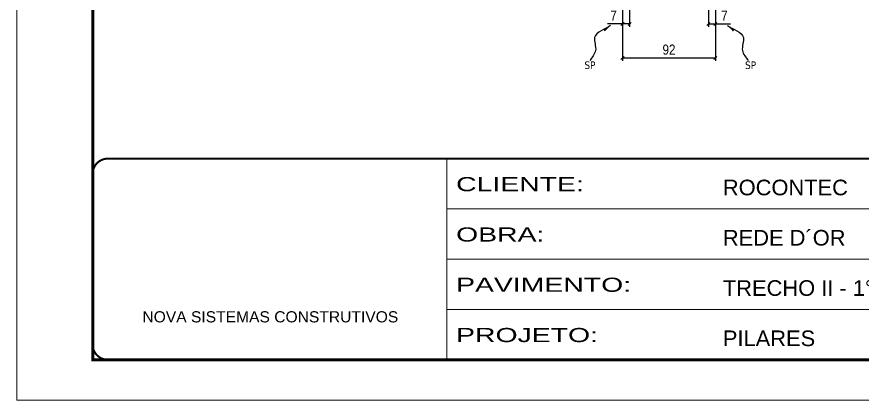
# Model space of a CAD drawing. Extents: x 1945 to 10875, y -3405 to 3369.
# Drawn here: x 6714 to 7550, y 41 to 421 of the extents above; entities that cross this region are included whole.
import ezdxf

# ---------------------------------------------------------------- set-up
doc = ezdxf.new("R2010")
doc.units = 0
doc.linetypes.add('CONTINUO', pattern=[0])
doc.linetypes.add('DASHED', pattern=[0.75, 0.5, -0.25])
doc.layers.add('COTA', color=241, linetype='Continuous')
doc.layers.add('texto', color=7, linetype='Continuous')
doc.layers.add('Folhas', color=255, linetype='Continuous', lineweight=9)
doc.layers.add('SARRAFO DE PRESSAO', color=251, linetype='DASHED', lineweight=9)
doc.styles.add('ARIAL', font='arial.ttf')
doc.styles.add('COTA TECNICA', font='techl___.ttf', dxfattribs={"height": 10})
doc.styles.add('COTA TECNICA-50', font='techl___.ttf', dxfattribs={"height": 10})
doc.styles.get("Standard").update_dxf_attribs({"font": 'arial.ttf'})
doc.styles.add('Tecnologia', font='')
doc.styles.get('Tecnologia').set_extended_font_data('Forgotten Futurist')
doc.dimstyles.new('COTA PAINEL-50', dxfattribs={"dimtxt": 10, "dimasz": 3, "dimexe": 3, "dimexo": 3, "dimgap": 3, "dimtad": 1, "dimdec": 1, "dimzin": 12, "dimdsep": 46, "dimtxsty": 'COTA TECNICA-50', "dimblk1": 'OBLIQUE', "dimblk2": 'OBLIQUE', "dimsah": 1, "dimcen": 0.9, "dimclrd": 4, "dimclre": 4, "dimclrt": 240, "dimadec": 1, "dimazin": 3, "dimtfac": 1, "dimtdec": 1, "dimtmove": 0, "dimatfit": 3, "dimfxl": 1, "dimtolj": 1, "dimtzin": 12, "dimarcsym": 0})
doc.dimstyles.new('PAINEL', dxfattribs={"dimtxt": 10, "dimasz": 3, "dimexe": 3, "dimexo": 3, "dimgap": 3, "dimtad": 1, "dimdec": 1, "dimzin": 12, "dimdsep": 46, "dimtxsty": 'COTA TECNICA', "dimblk1": 'OBLIQUE', "dimblk2": 'OBLIQUE', "dimsah": 1, "dimcen": 0.9, "dimclrd": 4, "dimclre": 4, "dimclrt": 240, "dimadec": 1, "dimazin": 3, "dimtfac": 1, "dimtdec": 1, "dimtmove": 0, "dimatfit": 3, "dimfxl": 1, "dimtolj": 1, "dimtzin": 12, "dimarcsym": 0})
doc.dimstyles.get("Standard").update_dxf_attribs({"dimtxt": 0.18, "dimasz": 0.18, "dimexe": 0.18, "dimexo": 0.0625, "dimgap": 0.09, "dimtad": 0, "dimtih": 1, "dimtoh": 1, "dimdec": 4, "dimzin": 0, "dimdsep": 46, "dimtxsty": 'Standard', "dimcen": 0.09, "dimadec": 0, "dimazin": 0, "dimtfac": 1, "dimtdec": 4, "dimtofl": 0, "dimtmove": 0, "dimatfit": 3, "dimfxl": 1, "dimtolj": 1, "dimtzin": 0, "dimarcsym": 0})

# ---------------------------------------------------------------- blocks, each defined once
blk = doc.blocks.new('9999999999')
at = {"color": 30, "linetype": 'CONTINUO'}
for p, q in [((98564.56, 34230.21), (98564.56, 34429.45)), ((98564.56, 34379.64), (99583.98, 34379.64)), ((98564.56, 34329.83), (99487.98, 34329.83)), ((98564.56, 34280.02), (99487.98, 34280.02))]:
    blk.add_line(p, q, dxfattribs=at)
at = {"color": 30, "linetype": 'CONTINUO', "const_width": 2}
blk.add_lwpolyline([(99583.98, 34230.21), (99583.98, 34414.45, 0.414214), (99568.98, 34429.45), (98228.98, 34429.45, 0.414214), (98213.98, 34414.45), (98213.98, 34245.21, 0.414214), (98228.98, 34230.21), (99583.98, 34230.21)], format="xyb", dxfattribs=at)
at = {"layer": 'Folhas'}
blk.add_lwpolyline([(98138.98, 34190.21), (99623.98, 34190.21), (99623.98, 35240.21), (98138.98, 35240.21)], close=True, dxfattribs=at)
at = {"layer": 'Folhas', "color": 30, "const_width": 3}
blk.add_lwpolyline([(98213.98, 34230.21), (99583.98, 34230.21), (99583.98, 35200.21), (98213.98, 35200.21)], close=True, dxfattribs=at)
at = {"color": 7, "linetype": 'Continuous', "ltscale": 5, "style": 'ARIAL'}
for s, height, p in [('ROCONTEC', 15.483, (98837.68, 34393.13)), ('REDE D´OR', 15.483, (98837.68, 34343.32)), ('TRECHO II - 1° SUBSOLO', 15.4829, (98837.68, 34293.51)), ('NOVA SISTEMAS CONSTRUTIVOS', 11.0592, (98263.19, 34267.21)), ('PILARES', 15.483, (98837.68, 34243.7))]:
    blk.add_text(s, height=height, dxfattribs=at).set_placement(p)
at = {"layer": 'Folhas', "color": 7, "style": 'Tecnologia', "width": 1.5}
for s, p in [('CLIENTE:', (98573.65, 34397.17)), ('OBRA:', (98573.65, 34347.31)), ('PAVIMENTO:', (98573.65, 34297.5)), ('PROJETO:', (98573.65, 34247.69))]:
    blk.add_text(s, height=14, dxfattribs=at).set_placement(p)
blk = doc.blocks.new('_Oblique')
at = {"color": 0, "linetype": 'ByBlock', "lineweight": -2}
blk.add_line((-0.5, -0.5), (0.5, 0.5), dxfattribs=at)
blk = doc.blocks.new('*D255')
at = {"layer": 'COTA', "color": 4, "lineweight": -2, "transparency": 16777216}
for p, q in [((7313.07, 431.51), (7313.07, 377.33)), ((7405.07, 431.51), (7405.07, 377.33)), ((7313.07, 380.33), (7405.07, 380.33))]:
    blk.add_line(p, q, dxfattribs=at)
at = {"layer": 'Defpoints', "color": 0, "transparency": 16777216}
for p in [(7313.07, 434.51), (7405.07, 434.51), (7405.07, 380.33)]:
    blk.add_point(p, dxfattribs=at)
at = {"layer": 'COTA', "color": 4, "lineweight": -2, "transparency": 16777216, "xscale": 3, "yscale": 3, "zscale": 3, "rotation": 180}
blk.add_blockref('_Oblique', (7313.07, 380.33), dxfattribs=at)
at = {"layer": 'COTA', "color": 4, "lineweight": -2, "transparency": 16777216, "xscale": 3, "yscale": 3, "zscale": 3}
blk.add_blockref('_Oblique', (7405.07, 380.33), dxfattribs=at)
at = {"layer": 'COTA', "color": 240, "transparency": 16777216, "insert": (7359.07, 388.42), "char_height": 10, "attachment_point": 5, "style": 'COTA TECNICA'}
blk.add_mtext('\\A1;92', dxfattribs=at)
blk = doc.blocks.new('*D261')
at = {"layer": 'COTA', "color": 4, "lineweight": -2, "transparency": 16777216}
for p, q in [((7313.07, 429.51), (7313.07, 411)), ((7320.07, 431.51), (7320.07, 411)), ((7313.07, 414), (7298.34, 414)), ((7320.07, 414), (7313.07, 414))]:
    blk.add_line(p, q, dxfattribs=at)
at = {"layer": 'Defpoints', "color": 0, "transparency": 16777216}
for p in [(7313.07, 432.51), (7320.07, 434.51), (7313.07, 414)]:
    blk.add_point(p, dxfattribs=at)
at = {"layer": 'COTA', "color": 4, "lineweight": -2, "transparency": 16777216, "xscale": 3, "yscale": 3, "zscale": 3, "rotation": 180}
blk.add_blockref('_Oblique', (7313.07, 414), dxfattribs=at)
at = {"layer": 'COTA', "color": 4, "lineweight": -2, "transparency": 16777216, "xscale": 3, "yscale": 3, "zscale": 3}
blk.add_blockref('_Oblique', (7320.07, 414), dxfattribs=at)
at = {"layer": 'COTA', "color": 240, "transparency": 16777216, "insert": (7304.2, 422.07), "char_height": 10, "attachment_point": 5, "style": 'COTA TECNICA-50'}
blk.add_mtext('\\A1;7', dxfattribs=at)
blk = doc.blocks.new('*D262')
at = {"layer": 'COTA', "color": 4, "lineweight": -2, "transparency": 16777216}
for p, q in [((7398.07, 431.51), (7398.07, 411)), ((7405.07, 429.51), (7405.07, 411)), ((7398.07, 414), (7405.07, 414)), ((7405.07, 414), (7419.8, 414))]:
    blk.add_line(p, q, dxfattribs=at)
at = {"layer": 'Defpoints', "color": 0, "transparency": 16777216}
for p in [(7398.07, 434.51), (7405.07, 432.51), (7405.07, 414)]:
    blk.add_point(p, dxfattribs=at)
at = {"layer": 'COTA', "color": 4, "lineweight": -2, "transparency": 16777216, "xscale": 3, "yscale": 3, "zscale": 3, "rotation": 180}
blk.add_blockref('_Oblique', (7398.07, 414), dxfattribs=at)
at = {"layer": 'COTA', "color": 4, "lineweight": -2, "transparency": 16777216, "xscale": 3, "yscale": 3, "zscale": 3}
blk.add_blockref('_Oblique', (7405.07, 414), dxfattribs=at)
at = {"layer": 'COTA', "color": 240, "transparency": 16777216, "insert": (7413.93, 422.07), "char_height": 10, "attachment_point": 5, "style": 'COTA TECNICA-50'}
blk.add_mtext('\\A1;7', dxfattribs=at)

msp = doc.modelspace()

# ---------------------------------------------------------------- block references
at = {"layer": 'SARRAFO DE PRESSAO', "color": 6, "linetype": 'ByBlock'}
msp.add_blockref('9999999999', (-91425.27, -34148.98), dxfattribs=at)

# ---------------------------------------------------------------- texts
at = {"layer": 'texto', "color": 0, "char_height": 7.5, "attachment_point": 5}
for insert in [(7280.82, 373.02), (7439.84, 373.02)]:
    msp.add_mtext('{\\fTahoma|b0|i0|c0|p34;\\C4;SP}', dxfattribs=dict(at, insert=insert))

# ---------------------------------------------------------------- dimensions: what is measured, and where the dimension line sits
at = {"layer": 'COTA'}
dim = msp.add_linear_dim(base=(7313.07, 414), p1=(7320.07, 434.51), p2=(7313.07, 432.51), angle=180, dimstyle='COTA PAINEL-50', dxfattribs=at)
dim.commit()
dim.dimension.update_dxf_attribs({"geometry": '*D261', "text_midpoint": (7304.2, 422.07)})
dim = msp.add_linear_dim(base=(7405.07, 380.33), p1=(7313.07, 434.51), p2=(7405.07, 434.51), dimstyle='PAINEL', override={"dimarcsym": 2}, dxfattribs=at)
dim.commit()
dim.dimension.update_dxf_attribs({"geometry": '*D255', "text_midpoint": (7359.07, 388.42)})
dim = msp.add_linear_dim(base=(7405.07, 414), p1=(7398.07, 434.51), p2=(7405.07, 432.51), dimstyle='COTA PAINEL-50', dxfattribs=at)
dim.commit()
dim.dimension.update_dxf_attribs({"geometry": '*D262', "text_midpoint": (7413.93, 422.07)})

# ---------------------------------------------------------------- leaders
at = {"layer": 'COTA', "path_type": 1}
for points in [[(7301.24, 412.33), (7285.45, 400.49), (7286.38, 387.49), (7280.83, 377.7)], [(7416.9, 412.33), (7432.68, 400.49), (7431.76, 387.49), (7437.31, 377.7)]]:
    msp.add_leader(points, dimstyle='Standard', override={"dimasz": 8}, dxfattribs=at)

doc.saveas('drawing.dxf')
